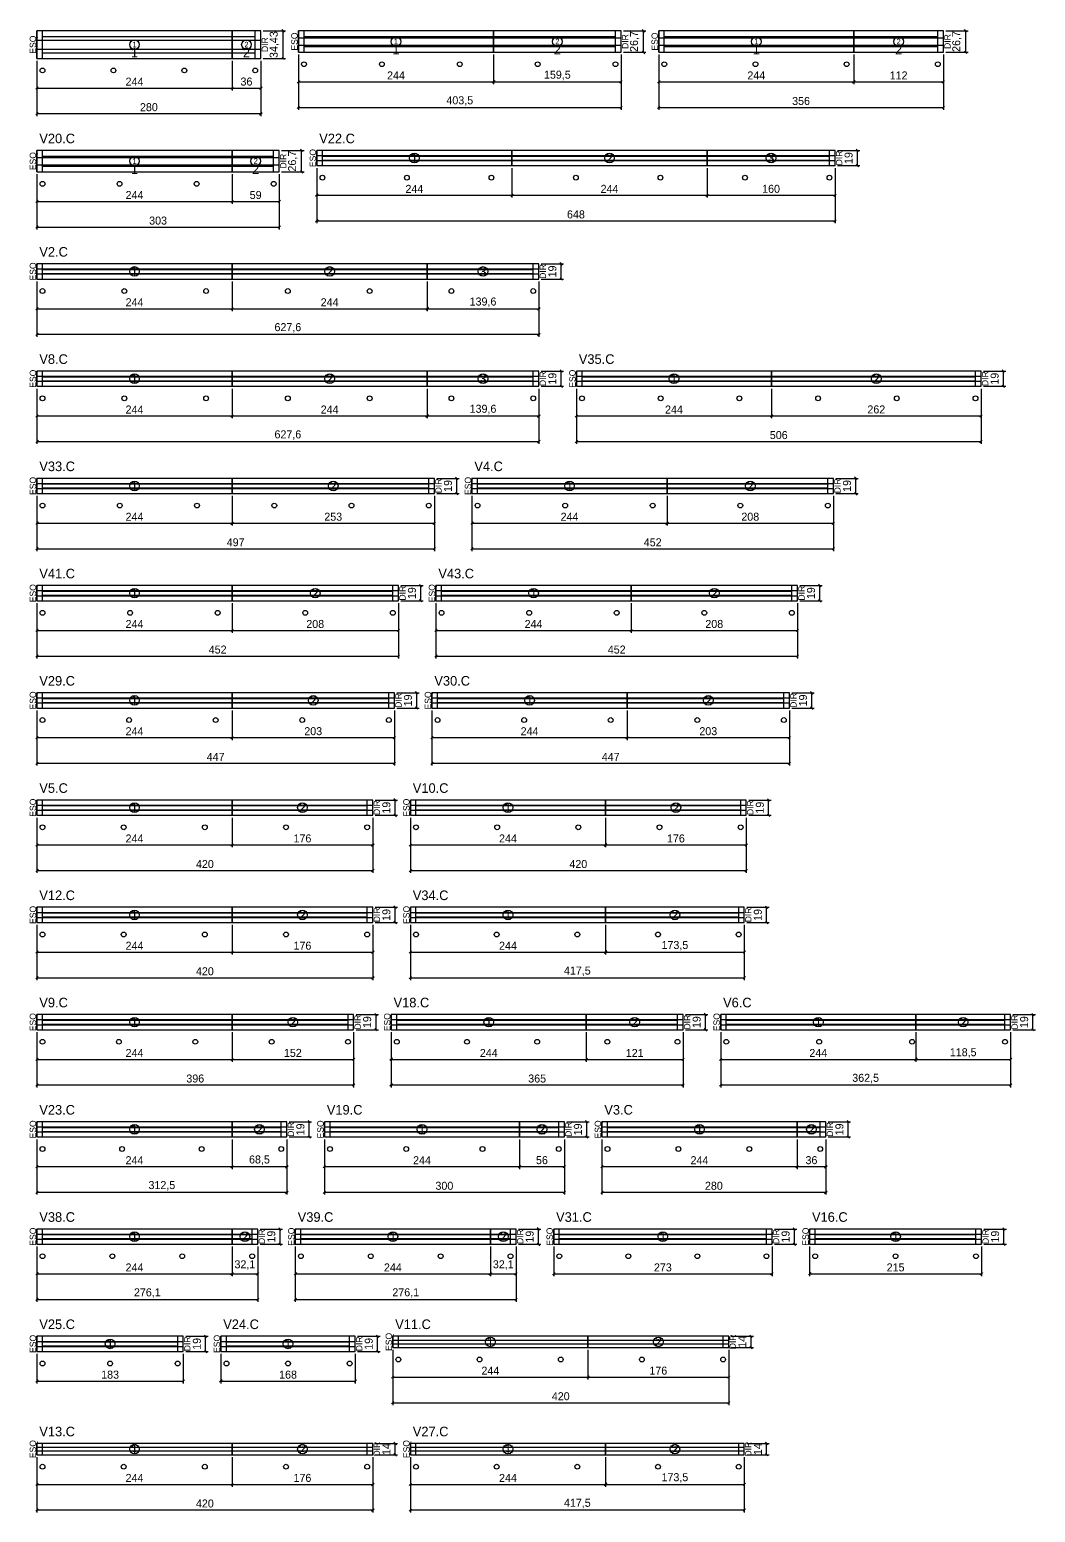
# Model space of a CAD drawing. Extents: x -9500 to 3070, y -2361 to 1250.
# Drawn here: x -9 to 1248, y -2361 to -508 of the extents above; entities that cross this region are included whole.
import ezdxf
from ezdxf.enums import TextEntityAlignment as Align

# ---------------------------------------------------------------- set-up
doc = ezdxf.new("R2010")
doc.units = 0
for name, color, linetype in [('5', 5, 'Continuous'), ('COTA', 241, 'Continuous'), ('Escoras', 224, 'Continuous'), ('NOMENCLATURA', 7, 'Continuous'), ('Painéis', 200, 'Continuous'), ('SARR_2.2x7', 40, 'Continuous'), ('SARR_EDITAR', 141, 'Continuous')]:
    doc.layers.add(name, color=color, linetype=linetype)
doc.dimstyles.new('PAINEL', dxfattribs={"dimtxt": 10, "dimasz": 3, "dimexe": 3, "dimexo": 3, "dimgap": 3, "dimtad": 1, "dimblk": 'OBLIQUE', "dimblk1": 'OBLIQUE', "dimcen": 2.5, "dimclrd": 4, "dimclre": 4, "dimclrt": 240, "dimazin": 3, "dimtfac": 1, "dimtmove": 0, "dimatfit": 3})

# ---------------------------------------------------------------- blocks, each defined once
blk = doc.blocks.new('nf1')
blk.add_circle((0, 0), 6)
blk.add_text('1', height=7).set_placement((0, 0), align=Align.MIDDLE_CENTER)
blk = doc.blocks.new('nf2')
blk.add_circle((0, 0), 6)
blk.add_text('2', height=7).set_placement((0, 0), align=Align.MIDDLE_CENTER)
blk = doc.blocks.new('_OBLIQUE')
at = {"color": 0, "linetype": 'BYBLOCK'}
blk.add_line((-0.5, -0.5), (0.5, 0.5), dxfattribs=at)
blk = doc.blocks.new('nf3')
blk.add_circle((0, 0), 6)
blk.add_text('3', height=7).set_placement((0, 0), align=Align.MIDDLE_CENTER)

msp = doc.modelspace()

# ---------------------------------------------------------------- linework, layer by layer
at = {"layer": 'Escoras'}
for centre in [(334, -551.19), (431.375, -551.19), (528.75, -551.19), (626.125, -551.19), (723.5, -551.19), (784.5, -551.19), (898.5, -551.19), (1012.5, -551.19), (1126.5, -551.19), (7, -558.92), (95.667, -558.92), (184.333, -558.92), (273, -558.92), (7, -700.62), (103.333, -700.62), (199.667, -700.62), (296, -700.62), (357, -692.92), (462.667, -692.92), (568.333, -692.92), (674, -692.92), (779.667, -692.92), (885.333, -692.92), (991, -692.92), (7, -834.62), (109.267, -834.62), (211.533, -834.62), (313.8, -834.62), (416.067, -834.62), (518.333, -834.62), (620.6, -834.62), (7, -968.62), (109.267, -968.62), (211.533, -968.62), (313.8, -968.62), (416.067, -968.62), (518.333, -968.62), (620.6, -968.62), (681.6, -968.62), (780, -968.62), (878.4, -968.62), (976.8, -968.62), (1075.2, -968.62), (1173.6, -968.62), (7, -1102.62), (103.6, -1102.62), (200.2, -1102.62), (296.8, -1102.62), (393.4, -1102.62), (490, -1102.62), (551, -1102.62), (660.5, -1102.62), (770, -1102.62), (879.5, -1102.62), (989, -1102.62), (7, -1236.62), (116.5, -1236.62), (226, -1236.62), (335.5, -1236.62), (445, -1236.62), (506, -1236.62), (615.5, -1236.62), (725, -1236.62), (834.5, -1236.62), (944, -1236.62), (7, -1370.62), (115.25, -1370.62), (223.5, -1370.62), (331.75, -1370.62), (440, -1370.62), (501, -1370.62), (609.25, -1370.62), (717.5, -1370.62), (825.75, -1370.62), (934, -1370.62), (7, -1504.62), (108.5, -1504.62), (210, -1504.62), (311.5, -1504.62), (413, -1504.62), (474, -1504.62), (575.5, -1504.62), (677, -1504.62), (778.5, -1504.62), (880, -1504.62), (7, -1638.62), (108.5, -1638.62), (210, -1638.62), (311.5, -1638.62), (413, -1638.62), (474, -1638.62), (574.875, -1638.62), (675.75, -1638.62), (776.625, -1638.62), (877.5, -1638.62), (7, -1772.62), (102.5, -1772.62), (198, -1772.62), (293.5, -1772.62), (389, -1772.62), (450, -1772.62), (537.75, -1772.62), (625.5, -1772.62), (713.25, -1772.62), (801, -1772.62), (862, -1772.62), (978.167, -1772.62), (1094.333, -1772.62), (1210.5, -1772.62), (7, -1906.62), (106.5, -1906.62), (206, -1906.62), (305.5, -1906.62), (366.5, -1906.62), (461.833, -1906.62), (557.167, -1906.62), (652.5, -1906.62), (713.5, -1906.62), (802.167, -1906.62), (890.833, -1906.62), (979.5, -1906.62), (7, -2040.62), (94.367, -2040.62), (181.733, -2040.62), (269.1, -2040.62), (330.1, -2040.62), (417.467, -2040.62), (504.833, -2040.62), (592.2, -2040.62), (653.2, -2040.62), (739.533, -2040.62), (825.867, -2040.62), (912.2, -2040.62), (973.2, -2040.62), (1073.7, -2040.62), (1174.2, -2040.62), (452, -2169.62), (553.5, -2169.62), (655, -2169.62), (756.5, -2169.62), (858, -2169.62), (7, -2174.62), (91.5, -2174.62), (176, -2174.62), (237, -2174.62), (314, -2174.62), (391, -2174.62), (7, -2303.62), (108.5, -2303.62), (210, -2303.62), (311.5, -2303.62), (413, -2303.62), (474, -2303.62), (574.875, -2303.62), (675.75, -2303.62), (776.625, -2303.62), (877.5, -2303.62)]:
    msp.add_circle(centre, 3, dxfattribs=at)
at = {"layer": 'Painéis'}
for p, q in [((244, -543.92), (244, -509.49)), ((327, -518.39), (571, -518.39)), ((571, -536.19), (571, -509.49)), ((571, -518.39), (730.5, -518.39)), ((777.5, -518.39), (1021.5, -518.39)), ((1021.5, -536.19), (1021.5, -509.49)), ((1021.5, -518.39), (1133.5, -518.39)), ((0, -520.967), (244, -520.967)), ((0, -532.443), (244, -532.443)), ((244, -520.967), (280, -520.967)), ((244, -532.443), (280, -532.443)), ((327, -527.29), (571, -527.29)), ((571, -527.29), (730.5, -527.29)), ((777.5, -527.29), (1021.5, -527.29)), ((1021.5, -527.29), (1133.5, -527.29)), ((244, -685.62), (244, -658.92)), ((350, -665.253), (594, -665.253)), ((594, -677.92), (594, -658.92)), ((594, -665.253), (838, -665.253)), ((838, -677.92), (838, -658.92)), ((838, -665.253), (998, -665.253)), ((0, -667.82), (244, -667.82)), ((0, -676.72), (244, -676.72)), ((244, -667.82), (303, -667.82)), ((244, -676.72), (303, -676.72)), ((350, -671.587), (594, -671.587)), ((594, -671.587), (838, -671.587)), ((838, -671.587), (998, -671.587)), ((0, -806.953), (244, -806.953)), ((0, -813.287), (244, -813.287)), ((244, -819.62), (244, -800.62)), ((244, -806.953), (488, -806.953)), ((244, -813.287), (488, -813.287)), ((488, -819.62), (488, -800.62)), ((488, -806.953), (627.6, -806.953)), ((488, -813.287), (627.6, -813.287)), ((0, -940.953), (244, -940.953)), ((244, -953.62), (244, -934.62)), ((244, -940.953), (488, -940.953)), ((488, -953.62), (488, -934.62)), ((488, -940.953), (627.6, -940.953)), ((674.6, -940.953), (918.6, -940.953)), ((918.6, -953.62), (918.6, -934.62)), ((918.6, -940.953), (1180.6, -940.953)), ((0, -947.287), (244, -947.287)), ((244, -947.287), (488, -947.287)), ((488, -947.287), (627.6, -947.287)), ((674.6, -947.287), (918.6, -947.287)), ((918.6, -947.287), (1180.6, -947.287)), ((244, -1087.62), (244, -1068.62)), ((788, -1087.62), (788, -1068.62)), ((0, -1074.953), (244, -1074.953)), ((0, -1081.287), (244, -1081.287)), ((244, -1074.953), (497, -1074.953)), ((244, -1081.287), (497, -1081.287)), ((544, -1074.953), (788, -1074.953)), ((544, -1081.287), (788, -1081.287)), ((788, -1074.953), (996, -1074.953)), ((788, -1081.287), (996, -1081.287)), ((244, -1221.62), (244, -1202.62)), ((743, -1221.62), (743, -1202.62)), ((0, -1208.953), (244, -1208.953)), ((0, -1215.287), (244, -1215.287)), ((244, -1208.953), (452, -1208.953)), ((244, -1215.287), (452, -1215.287)), ((499, -1208.953), (743, -1208.953)), ((499, -1215.287), (743, -1215.287)), ((743, -1208.953), (951, -1208.953)), ((743, -1215.287), (951, -1215.287)), ((0, -1342.953), (244, -1342.953)), ((0, -1349.287), (244, -1349.287)), ((244, -1355.62), (244, -1336.62)), ((244, -1342.953), (447, -1342.953)), ((244, -1349.287), (447, -1349.287)), ((494, -1342.953), (738, -1342.953)), ((494, -1349.287), (738, -1349.287)), ((738, -1355.62), (738, -1336.62)), ((738, -1342.953), (941, -1342.953)), ((738, -1349.287), (941, -1349.287)), ((0, -1476.953), (244, -1476.953)), ((244, -1489.62), (244, -1470.62)), ((244, -1476.953), (420, -1476.953)), ((467, -1476.953), (711, -1476.953)), ((711, -1489.62), (711, -1470.62)), ((711, -1476.953), (887, -1476.953)), ((0, -1483.287), (244, -1483.287)), ((244, -1483.287), (420, -1483.287)), ((467, -1483.287), (711, -1483.287)), ((711, -1483.287), (887, -1483.287)), ((0, -1610.953), (244, -1610.953)), ((244, -1623.62), (244, -1604.62)), ((244, -1610.953), (420, -1610.953)), ((467, -1610.953), (711, -1610.953)), ((711, -1623.62), (711, -1604.62)), ((711, -1610.953), (884.5, -1610.953)), ((0, -1617.287), (244, -1617.287)), ((244, -1617.287), (420, -1617.287)), ((467, -1617.287), (711, -1617.287)), ((711, -1617.287), (884.5, -1617.287)), ((244, -1757.62), (244, -1738.62)), ((687, -1757.62), (687, -1738.62)), ((1099, -1757.62), (1099, -1738.62)), ((0, -1744.953), (244, -1744.953)), ((0, -1751.287), (244, -1751.287)), ((244, -1744.953), (396, -1744.953)), ((244, -1751.287), (396, -1751.287)), ((443, -1744.953), (687, -1744.953)), ((443, -1751.287), (687, -1751.287)), ((687, -1744.953), (808, -1744.953)), ((687, -1751.287), (808, -1751.287)), ((855, -1744.953), (1099, -1744.953)), ((855, -1751.287), (1099, -1751.287)), ((1099, -1744.953), (1217.5, -1744.953)), ((1099, -1751.287), (1217.5, -1751.287)), ((0, -1878.953), (244, -1878.953)), ((0, -1885.287), (244, -1885.287)), ((244, -1891.62), (244, -1872.62)), ((244, -1878.953), (312.5, -1878.953)), ((244, -1885.287), (312.5, -1885.287)), ((359.5, -1878.953), (603.5, -1878.953)), ((359.5, -1885.287), (603.5, -1885.287)), ((603.5, -1891.62), (603.5, -1872.62)), ((603.5, -1878.953), (659.5, -1878.953)), ((603.5, -1885.287), (659.5, -1885.287)), ((706.5, -1878.953), (950.5, -1878.953)), ((706.5, -1885.287), (950.5, -1885.287)), ((950.5, -1891.62), (950.5, -1872.62)), ((950.5, -1878.953), (986.5, -1878.953)), ((950.5, -1885.287), (986.5, -1885.287)), ((0, -2012.953), (244, -2012.953)), ((0, -2019.287), (244, -2019.287)), ((244, -2025.62), (244, -2006.62)), ((244, -2012.953), (276.1, -2012.953)), ((244, -2019.287), (276.1, -2019.287)), ((323.1, -2012.953), (567.1, -2012.953)), ((323.1, -2019.287), (567.1, -2019.287)), ((567.1, -2025.62), (567.1, -2006.62)), ((567.1, -2012.953), (599.2, -2012.953)), ((567.1, -2019.287), (599.2, -2019.287)), ((646.2, -2012.953), (919.2, -2012.953)), ((646.2, -2019.287), (919.2, -2019.287)), ((966.2, -2012.953), (1181.2, -2012.953)), ((966.2, -2019.287), (1181.2, -2019.287)), ((0, -2146.953), (183, -2146.953)), ((230, -2146.953), (398, -2146.953)), ((445, -2145.287), (689, -2145.287)), ((689, -2154.62), (689, -2140.62)), ((689, -2145.287), (865, -2145.287)), ((0, -2153.287), (183, -2153.287)), ((230, -2153.287), (398, -2153.287)), ((445, -2149.953), (689, -2149.953)), ((689, -2149.953), (865, -2149.953)), ((244, -2288.62), (244, -2274.62)), ((711, -2288.62), (711, -2274.62)), ((0, -2279.287), (244, -2279.287)), ((0, -2283.953), (244, -2283.953)), ((244, -2279.287), (420, -2279.287)), ((244, -2283.953), (420, -2283.953)), ((467, -2279.287), (711, -2279.287)), ((467, -2283.953), (711, -2283.953)), ((711, -2279.287), (884.5, -2279.287)), ((711, -2283.953), (884.5, -2283.953))]:
    msp.add_line(p, q, dxfattribs=at)
for points in [[(0, -543.92), (244, -543.92), (244, -509.49), (0, -509.49)], [(244, -543.92), (280, -543.92), (280, -509.49), (244, -509.49)], [(327, -536.19), (571, -536.19), (571, -509.49), (327, -509.49)], [(571, -536.19), (730.5, -536.19), (730.5, -509.49), (571, -509.49)], [(777.5, -536.19), (1021.5, -536.19), (1021.5, -509.49), (777.5, -509.49)], [(1021.5, -536.19), (1133.5, -536.19), (1133.5, -509.49), (1021.5, -509.49)], [(0, -685.62), (244, -685.62), (244, -658.92), (0, -658.92)], [(244, -685.62), (303, -685.62), (303, -658.92), (244, -658.92)], [(350, -677.92), (594, -677.92), (594, -658.92), (350, -658.92)], [(594, -677.92), (838, -677.92), (838, -658.92), (594, -658.92)], [(838, -677.92), (998, -677.92), (998, -658.92), (838, -658.92)], [(0, -819.62), (244, -819.62), (244, -800.62), (0, -800.62)], [(244, -819.62), (488, -819.62), (488, -800.62), (244, -800.62)], [(488, -819.62), (627.6, -819.62), (627.6, -800.62), (488, -800.62)], [(0, -953.62), (244, -953.62), (244, -934.62), (0, -934.62)], [(244, -953.62), (488, -953.62), (488, -934.62), (244, -934.62)], [(488, -953.62), (627.6, -953.62), (627.6, -934.62), (488, -934.62)], [(674.6, -953.62), (918.6, -953.62), (918.6, -934.62), (674.6, -934.62)], [(918.6, -953.62), (1180.6, -953.62), (1180.6, -934.62), (918.6, -934.62)], [(0, -1087.62), (244, -1087.62), (244, -1068.62), (0, -1068.62)], [(244, -1087.62), (497, -1087.62), (497, -1068.62), (244, -1068.62)], [(544, -1087.62), (788, -1087.62), (788, -1068.62), (544, -1068.62)], [(788, -1087.62), (996, -1087.62), (996, -1068.62), (788, -1068.62)], [(0, -1221.62), (244, -1221.62), (244, -1202.62), (0, -1202.62)], [(244, -1221.62), (452, -1221.62), (452, -1202.62), (244, -1202.62)], [(499, -1221.62), (743, -1221.62), (743, -1202.62), (499, -1202.62)], [(743, -1221.62), (951, -1221.62), (951, -1202.62), (743, -1202.62)], [(0, -1355.62), (244, -1355.62), (244, -1336.62), (0, -1336.62)], [(244, -1355.62), (447, -1355.62), (447, -1336.62), (244, -1336.62)], [(494, -1355.62), (738, -1355.62), (738, -1336.62), (494, -1336.62)], [(738, -1355.62), (941, -1355.62), (941, -1336.62), (738, -1336.62)], [(0, -1489.62), (244, -1489.62), (244, -1470.62), (0, -1470.62)], [(244, -1489.62), (420, -1489.62), (420, -1470.62), (244, -1470.62)], [(467, -1489.62), (711, -1489.62), (711, -1470.62), (467, -1470.62)], [(711, -1489.62), (887, -1489.62), (887, -1470.62), (711, -1470.62)], [(0, -1623.62), (244, -1623.62), (244, -1604.62), (0, -1604.62)], [(244, -1623.62), (420, -1623.62), (420, -1604.62), (244, -1604.62)], [(467, -1623.62), (711, -1623.62), (711, -1604.62), (467, -1604.62)], [(711, -1623.62), (884.5, -1623.62), (884.5, -1604.62), (711, -1604.62)], [(0, -1757.62), (244, -1757.62), (244, -1738.62), (0, -1738.62)], [(244, -1757.62), (396, -1757.62), (396, -1738.62), (244, -1738.62)], [(443, -1757.62), (687, -1757.62), (687, -1738.62), (443, -1738.62)], [(687, -1757.62), (808, -1757.62), (808, -1738.62), (687, -1738.62)], [(855, -1757.62), (1099, -1757.62), (1099, -1738.62), (855, -1738.62)], [(1099, -1757.62), (1217.5, -1757.62), (1217.5, -1738.62), (1099, -1738.62)], [(0, -1891.62), (244, -1891.62), (244, -1872.62), (0, -1872.62)], [(244, -1891.62), (312.5, -1891.62), (312.5, -1872.62), (244, -1872.62)], [(359.5, -1891.62), (603.5, -1891.62), (603.5, -1872.62), (359.5, -1872.62)], [(603.5, -1891.62), (659.5, -1891.62), (659.5, -1872.62), (603.5, -1872.62)], [(706.5, -1891.62), (950.5, -1891.62), (950.5, -1872.62), (706.5, -1872.62)], [(950.5, -1891.62), (986.5, -1891.62), (986.5, -1872.62), (950.5, -1872.62)], [(0, -2025.62), (244, -2025.62), (244, -2006.62), (0, -2006.62)], [(244, -2025.62), (276.1, -2025.62), (276.1, -2006.62), (244, -2006.62)], [(323.1, -2025.62), (567.1, -2025.62), (567.1, -2006.62), (323.1, -2006.62)], [(567.1, -2025.62), (599.2, -2025.62), (599.2, -2006.62), (567.1, -2006.62)], [(646.2, -2025.62), (919.2, -2025.62), (919.2, -2006.62), (646.2, -2006.62)], [(966.2, -2025.62), (1181.2, -2025.62), (1181.2, -2006.62), (966.2, -2006.62)], [(0, -2159.62), (183, -2159.62), (183, -2140.62), (0, -2140.62)], [(230, -2159.62), (398, -2159.62), (398, -2140.62), (230, -2140.62)], [(445, -2154.62), (689, -2154.62), (689, -2140.62), (445, -2140.62)], [(689, -2154.62), (865, -2154.62), (865, -2140.62), (689, -2140.62)], [(0, -2288.62), (244, -2288.62), (244, -2274.62), (0, -2274.62)], [(244, -2288.62), (420, -2288.62), (420, -2274.62), (244, -2274.62)], [(467, -2288.62), (711, -2288.62), (711, -2274.62), (467, -2274.62)], [(711, -2288.62), (884.5, -2288.62), (884.5, -2274.62), (711, -2274.62)]]:
    msp.add_lwpolyline(points, close=True, dxfattribs=at)
at = {"layer": 'SARR_2.2x7'}
for p, q in [((7, -543.92), (7, -509.49)), ((7, -516.49), (244, -516.49)), ((244, -516.49), (273, -516.49)), ((273, -543.92), (273, -509.49)), ((334, -536.19), (334, -509.49)), ((334, -516.49), (571, -516.49)), ((571, -516.49), (723.5, -516.49)), ((723.5, -536.19), (723.5, -509.49)), ((784.5, -536.19), (784.5, -509.49)), ((784.5, -516.49), (1021.5, -516.49)), ((1021.5, -516.49), (1126.5, -516.49)), ((1126.5, -536.19), (1126.5, -509.49)), ((7, -536.92), (244, -536.92)), ((244, -536.92), (273, -536.92)), ((334, -529.19), (571, -529.19)), ((571, -529.19), (723.5, -529.19)), ((784.5, -529.19), (1021.5, -529.19)), ((1021.5, -529.19), (1126.5, -529.19)), ((7, -685.62), (7, -658.92)), ((7, -665.92), (244, -665.92)), ((244, -665.92), (296, -665.92)), ((296, -685.62), (296, -658.92)), ((357, -677.92), (357, -658.92)), ((357, -665.92), (594, -665.92)), ((594, -665.92), (838, -665.92)), ((838, -665.92), (991, -665.92)), ((991, -677.92), (991, -658.92)), ((7, -678.62), (244, -678.62)), ((244, -678.62), (296, -678.62)), ((357, -670.92), (594, -670.92)), ((594, -670.92), (838, -670.92)), ((838, -670.92), (991, -670.92)), ((7, -819.62), (7, -800.62)), ((7, -807.62), (244, -807.62)), ((7, -812.62), (244, -812.62)), ((244, -807.62), (488, -807.62)), ((244, -812.62), (488, -812.62)), ((488, -807.62), (620.6, -807.62)), ((488, -812.62), (620.6, -812.62)), ((620.6, -819.62), (620.6, -800.62)), ((7, -953.62), (7, -934.62)), ((7, -941.62), (244, -941.62)), ((244, -941.62), (488, -941.62)), ((488, -941.62), (620.6, -941.62)), ((620.6, -953.62), (620.6, -934.62)), ((681.6, -953.62), (681.6, -934.62)), ((681.6, -941.62), (918.6, -941.62)), ((918.6, -941.62), (1173.6, -941.62)), ((1173.6, -953.62), (1173.6, -934.62)), ((7, -946.62), (244, -946.62)), ((244, -946.62), (488, -946.62)), ((488, -946.62), (620.6, -946.62)), ((681.6, -946.62), (918.6, -946.62)), ((918.6, -946.62), (1173.6, -946.62)), ((7, -1087.62), (7, -1068.62)), ((490, -1087.62), (490, -1068.62)), ((551, -1087.62), (551, -1068.62)), ((989, -1087.62), (989, -1068.62)), ((7, -1075.62), (244, -1075.62)), ((7, -1080.62), (244, -1080.62)), ((244, -1075.62), (490, -1075.62)), ((244, -1080.62), (490, -1080.62)), ((551, -1075.62), (788, -1075.62)), ((551, -1080.62), (788, -1080.62)), ((788, -1075.62), (989, -1075.62)), ((788, -1080.62), (989, -1080.62)), ((7, -1221.62), (7, -1202.62)), ((445, -1221.62), (445, -1202.62)), ((506, -1221.62), (506, -1202.62)), ((944, -1221.62), (944, -1202.62)), ((7, -1209.62), (244, -1209.62)), ((7, -1214.62), (244, -1214.62)), ((244, -1209.62), (445, -1209.62)), ((244, -1214.62), (445, -1214.62)), ((506, -1209.62), (743, -1209.62)), ((506, -1214.62), (743, -1214.62)), ((743, -1209.62), (944, -1209.62)), ((743, -1214.62), (944, -1214.62)), ((7, -1355.62), (7, -1336.62)), ((7, -1343.62), (244, -1343.62)), ((7, -1348.62), (244, -1348.62)), ((244, -1343.62), (440, -1343.62)), ((244, -1348.62), (440, -1348.62)), ((440, -1355.62), (440, -1336.62)), ((501, -1355.62), (501, -1336.62)), ((501, -1343.62), (738, -1343.62)), ((501, -1348.62), (738, -1348.62)), ((738, -1343.62), (934, -1343.62)), ((738, -1348.62), (934, -1348.62)), ((934, -1355.62), (934, -1336.62)), ((7, -1489.62), (7, -1470.62)), ((7, -1477.62), (244, -1477.62)), ((244, -1477.62), (413, -1477.62)), ((413, -1489.62), (413, -1470.62)), ((474, -1489.62), (474, -1470.62)), ((474, -1477.62), (711, -1477.62)), ((711, -1477.62), (880, -1477.62)), ((880, -1489.62), (880, -1470.62)), ((7, -1482.62), (244, -1482.62)), ((244, -1482.62), (413, -1482.62)), ((474, -1482.62), (711, -1482.62)), ((711, -1482.62), (880, -1482.62)), ((7, -1623.62), (7, -1604.62)), ((7, -1611.62), (244, -1611.62)), ((244, -1611.62), (413, -1611.62)), ((413, -1623.62), (413, -1604.62)), ((474, -1623.62), (474, -1604.62)), ((474, -1611.62), (711, -1611.62)), ((711, -1611.62), (877.5, -1611.62)), ((877.5, -1623.62), (877.5, -1604.62)), ((7, -1616.62), (244, -1616.62)), ((244, -1616.62), (413, -1616.62)), ((474, -1616.62), (711, -1616.62)), ((711, -1616.62), (877.5, -1616.62)), ((7, -1757.62), (7, -1738.62)), ((389, -1757.62), (389, -1738.62)), ((450, -1757.62), (450, -1738.62)), ((801, -1757.62), (801, -1738.62)), ((862, -1757.62), (862, -1738.62)), ((1210.5, -1757.62), (1210.5, -1738.62)), ((7, -1745.62), (244, -1745.62)), ((7, -1750.62), (244, -1750.62)), ((244, -1745.62), (389, -1745.62)), ((244, -1750.62), (389, -1750.62)), ((450, -1745.62), (687, -1745.62)), ((450, -1750.62), (687, -1750.62)), ((687, -1745.62), (801, -1745.62)), ((687, -1750.62), (801, -1750.62)), ((862, -1745.62), (1099, -1745.62)), ((862, -1750.62), (1099, -1750.62)), ((1099, -1745.62), (1210.5, -1745.62)), ((1099, -1750.62), (1210.5, -1750.62)), ((7, -1891.62), (7, -1872.62)), ((7, -1879.62), (244, -1879.62)), ((7, -1884.62), (244, -1884.62)), ((244, -1879.62), (305.5, -1879.62)), ((244, -1884.62), (305.5, -1884.62)), ((305.5, -1891.62), (305.5, -1872.62)), ((366.5, -1891.62), (366.5, -1872.62)), ((366.5, -1879.62), (603.5, -1879.62)), ((366.5, -1884.62), (603.5, -1884.62)), ((603.5, -1879.62), (652.5, -1879.62)), ((603.5, -1884.62), (652.5, -1884.62)), ((652.5, -1891.62), (652.5, -1872.62)), ((713.5, -1891.62), (713.5, -1872.62)), ((713.5, -1879.62), (950.5, -1879.62)), ((713.5, -1884.62), (950.5, -1884.62)), ((950.5, -1879.62), (979.5, -1879.62)), ((950.5, -1884.62), (979.5, -1884.62)), ((979.5, -1891.62), (979.5, -1872.62)), ((7, -2025.62), (7, -2006.62)), ((7, -2013.62), (244, -2013.62)), ((7, -2018.62), (244, -2018.62)), ((244, -2013.62), (269.1, -2013.62)), ((244, -2018.62), (269.1, -2018.62)), ((269.1, -2025.62), (269.1, -2006.62)), ((330.1, -2025.62), (330.1, -2006.62)), ((330.1, -2013.62), (567.1, -2013.62)), ((330.1, -2018.62), (567.1, -2018.62)), ((567.1, -2013.62), (592.2, -2013.62)), ((567.1, -2018.62), (592.2, -2018.62)), ((592.2, -2025.62), (592.2, -2006.62)), ((653.2, -2025.62), (653.2, -2006.62)), ((653.2, -2013.62), (912.2, -2013.62)), ((653.2, -2018.62), (912.2, -2018.62)), ((912.2, -2025.62), (912.2, -2006.62)), ((973.2, -2025.62), (973.2, -2006.62)), ((973.2, -2013.62), (1174.2, -2013.62)), ((973.2, -2018.62), (1174.2, -2018.62)), ((1174.2, -2025.62), (1174.2, -2006.62)), ((7, -2159.62), (7, -2140.62)), ((7, -2147.62), (176, -2147.62)), ((176, -2159.62), (176, -2140.62)), ((237, -2159.62), (237, -2140.62)), ((237, -2147.62), (391, -2147.62)), ((391, -2159.62), (391, -2140.62)), ((452, -2154.62), (452, -2140.62)), ((858, -2154.62), (858, -2140.62)), ((7, -2152.62), (176, -2152.62)), ((237, -2152.62), (391, -2152.62)), ((7, -2288.62), (7, -2274.62)), ((413, -2288.62), (413, -2274.62)), ((474, -2288.62), (474, -2274.62)), ((877.5, -2288.62), (877.5, -2274.62))]:
    msp.add_line(p, q, dxfattribs=at)
at = {"layer": 'SARR_EDITAR'}
for p, q in [((0, -543.92), (0, -509.49)), ((280, -543.92), (280, -509.49)), ((327, -536.19), (327, -509.49)), ((730.5, -536.19), (730.5, -509.49)), ((777.5, -536.19), (777.5, -509.49)), ((1133.5, -536.19), (1133.5, -509.49)), ((0, -685.62), (0, -658.92)), ((303, -685.62), (303, -658.92)), ((350, -677.92), (350, -658.92)), ((998, -677.92), (998, -658.92)), ((0, -819.62), (0, -800.62)), ((627.6, -819.62), (627.6, -800.62)), ((0, -953.62), (0, -934.62)), ((627.6, -953.62), (627.6, -934.62)), ((674.6, -953.62), (674.6, -934.62)), ((1180.6, -953.62), (1180.6, -934.62)), ((0, -1087.62), (0, -1068.62)), ((497, -1087.62), (497, -1068.62)), ((544, -1087.62), (544, -1068.62)), ((996, -1087.62), (996, -1068.62)), ((0, -1221.62), (0, -1202.62)), ((452, -1221.62), (452, -1202.62)), ((499, -1221.62), (499, -1202.62)), ((951, -1221.62), (951, -1202.62)), ((0, -1355.62), (0, -1336.62)), ((447, -1355.62), (447, -1336.62)), ((494, -1355.62), (494, -1336.62)), ((941, -1355.62), (941, -1336.62)), ((0, -1489.62), (0, -1470.62)), ((420, -1489.62), (420, -1470.62)), ((467, -1489.62), (467, -1470.62)), ((887, -1489.62), (887, -1470.62)), ((0, -1623.62), (0, -1604.62)), ((420, -1623.62), (420, -1604.62)), ((467, -1623.62), (467, -1604.62)), ((884.5, -1623.62), (884.5, -1604.62)), ((0, -1757.62), (0, -1738.62)), ((396, -1757.62), (396, -1738.62)), ((443, -1757.62), (443, -1738.62)), ((808, -1757.62), (808, -1738.62)), ((855, -1757.62), (855, -1738.62)), ((1217.5, -1757.62), (1217.5, -1738.62)), ((0, -1891.62), (0, -1872.62)), ((312.5, -1891.62), (312.5, -1872.62)), ((359.5, -1891.62), (359.5, -1872.62)), ((659.5, -1891.62), (659.5, -1872.62)), ((706.5, -1891.62), (706.5, -1872.62)), ((986.5, -1891.62), (986.5, -1872.62)), ((0, -2025.62), (0, -2006.62)), ((276.1, -2025.62), (276.1, -2006.62)), ((323.1, -2025.62), (323.1, -2006.62)), ((599.2, -2025.62), (599.2, -2006.62)), ((646.2, -2025.62), (646.2, -2006.62)), ((919.2, -2025.62), (919.2, -2006.62)), ((966.2, -2025.62), (966.2, -2006.62)), ((1181.2, -2025.62), (1181.2, -2006.62)), ((0, -2159.62), (0, -2140.62)), ((183, -2159.62), (183, -2140.62)), ((230, -2159.62), (230, -2140.62)), ((398, -2159.62), (398, -2140.62)), ((445, -2154.62), (445, -2140.62)), ((865, -2154.62), (865, -2140.62)), ((0, -2288.62), (0, -2274.62)), ((420, -2288.62), (420, -2274.62)), ((467, -2288.62), (467, -2274.62)), ((884.5, -2288.62), (884.5, -2274.62))]:
    msp.add_line(p, q, dxfattribs=at)

# ---------------------------------------------------------------- block references
at = {"layer": 'COTA'}
for name, p in [('nf1', (449, -522.84)), ('nf2', (650.75, -522.84)), ('nf1', (899.5, -522.84)), ('nf2', (1077.5, -522.84)), ('nf1', (122, -526.705)), ('nf2', (262, -526.705)), ('nf1', (122, -672.27)), ('nf2', (273.5, -672.27)), ('nf1', (472, -668.42)), ('nf2', (716, -668.42)), ('nf3', (918, -668.42)), ('nf1', (122, -810.12)), ('nf2', (366, -810.12)), ('nf3', (557.8, -810.12)), ('nf1', (122, -944.12)), ('nf2', (366, -944.12)), ('nf3', (557.8, -944.12)), ('nf1', (796.6, -944.12)), ('nf2', (1049.6, -944.12)), ('nf1', (122, -1078.12)), ('nf2', (370.5, -1078.12)), ('nf1', (666, -1078.12)), ('nf2', (892, -1078.12)), ('nf1', (122, -1212.12)), ('nf2', (348, -1212.12)), ('nf1', (621, -1212.12)), ('nf2', (847, -1212.12)), ('nf1', (122, -1346.12)), ('nf2', (345.5, -1346.12)), ('nf1', (616, -1346.12)), ('nf2', (839.5, -1346.12)), ('nf1', (122, -1480.12)), ('nf2', (332, -1480.12)), ('nf1', (589, -1480.12)), ('nf2', (799, -1480.12)), ('nf1', (122, -1614.12)), ('nf2', (332, -1614.12)), ('nf1', (589, -1614.12)), ('nf2', (797.75, -1614.12)), ('nf1', (122, -1748.12)), ('nf2', (320, -1748.12)), ('nf1', (565, -1748.12)), ('nf2', (747.5, -1748.12)), ('nf1', (977, -1748.12)), ('nf2', (1158.25, -1748.12)), ('nf1', (122, -1882.12)), ('nf2', (278.25, -1882.12)), ('nf1', (481.5, -1882.12)), ('nf2', (631.5, -1882.12)), ('nf1', (828.5, -1882.12)), ('nf2', (968.5, -1882.12)), ('nf1', (122, -2016.12)), ('nf2', (260.05, -2016.12)), ('nf1', (445.1, -2016.12)), ('nf2', (583.15, -2016.12)), ('nf1', (782.7, -2016.12)), ('nf1', (1073.7, -2016.12)), ('nf1', (91.5, -2150.12)), ('nf1', (314, -2150.12)), ('nf1', (567, -2147.62)), ('nf2', (777, -2147.62)), ('nf1', (122, -2281.62)), ('nf2', (332, -2281.62)), ('nf1', (589, -2281.62)), ('nf2', (797.75, -2281.62))]:
    msp.add_blockref(name, p, dxfattribs=at)

# ---------------------------------------------------------------- texts
at = {"layer": '5'}
for s, p in [('ESQ', (-5, -526.705)), ('DIR', (285, -526.705)), ('ESQ', (322, -522.84)), ('DIR', (735.5, -522.84)), ('ESQ', (772.5, -522.84)), ('DIR', (1138.5, -522.84)), ('ESQ', (-5, -672.27)), ('DIR', (308, -672.27)), ('ESQ', (345, -668.42)), ('DIR', (1003, -668.42)), ('ESQ', (-5, -810.12)), ('DIR', (632.6, -810.12)), ('ESQ', (-5, -944.12)), ('DIR', (632.6, -944.12)), ('ESQ', (669.6, -944.12)), ('DIR', (1185.6, -944.12)), ('ESQ', (-5, -1078.12)), ('DIR', (502, -1078.12)), ('ESQ', (539, -1078.12)), ('DIR', (1001, -1078.12)), ('ESQ', (-5, -1212.12)), ('DIR', (457, -1212.12)), ('ESQ', (494, -1212.12)), ('DIR', (956, -1212.12)), ('ESQ', (-5, -1346.12)), ('DIR', (452, -1346.12)), ('ESQ', (489, -1346.12)), ('DIR', (946, -1346.12)), ('ESQ', (-5, -1480.12)), ('DIR', (425, -1480.12)), ('ESQ', (462, -1480.12)), ('DIR', (892, -1480.12)), ('ESQ', (-5, -1614.12)), ('DIR', (425, -1614.12)), ('ESQ', (462, -1614.12)), ('DIR', (889.5, -1614.12)), ('ESQ', (-5, -1748.12)), ('DIR', (401, -1748.12)), ('ESQ', (438, -1748.12)), ('DIR', (813, -1748.12)), ('ESQ', (850, -1748.12)), ('DIR', (1222.5, -1748.12)), ('ESQ', (-5, -1882.12)), ('DIR', (317.5, -1882.12)), ('ESQ', (354.5, -1882.12)), ('DIR', (664.5, -1882.12)), ('ESQ', (701.5, -1882.12)), ('DIR', (991.5, -1882.12)), ('ESQ', (-5, -2016.12)), ('DIR', (281.1, -2016.12)), ('ESQ', (318.1, -2016.12)), ('DIR', (604.2, -2016.12)), ('ESQ', (641.2, -2016.12)), ('DIR', (924.2, -2016.12)), ('ESQ', (961.2, -2016.12)), ('DIR', (1186.2, -2016.12)), ('ESQ', (-5, -2150.12)), ('DIR', (188, -2150.12)), ('ESQ', (225, -2150.12)), ('DIR', (403, -2150.12)), ('ESQ', (440, -2147.62)), ('DIR', (870, -2147.62)), ('ESQ', (-5, -2281.62)), ('DIR', (425, -2281.62)), ('ESQ', (462, -2281.62)), ('DIR', (889.5, -2281.62))]:
    msp.add_text(s, height=8, rotation=90, dxfattribs=at).set_placement(p, align=Align.MIDDLE_CENTER)
for s, p in [('1', (122, -536.705)), ('2', (262, -536.705)), ('1', (449, -532.84)), ('2', (650.75, -532.84)), ('1', (899.5, -532.84)), ('2', (1077.5, -532.84)), ('1', (472, -668.42)), ('2', (716, -668.42)), ('3', (918, -668.42)), ('1', (122, -682.27)), ('2', (273.5, -682.27)), ('1', (122, -810.12)), ('2', (366, -810.12)), ('3', (557.8, -810.12)), ('1', (122, -944.12)), ('2', (366, -944.12)), ('3', (557.8, -944.12)), ('1', (796.6, -944.12)), ('2', (1049.6, -944.12)), ('1', (122, -1078.12)), ('2', (370.5, -1078.12)), ('1', (666, -1078.12)), ('2', (892, -1078.12)), ('1', (122, -1212.12)), ('2', (348, -1212.12)), ('1', (621, -1212.12)), ('2', (847, -1212.12)), ('1', (122, -1346.12)), ('2', (345.5, -1346.12)), ('1', (616, -1346.12)), ('2', (839.5, -1346.12)), ('1', (122, -1480.12)), ('2', (332, -1480.12)), ('1', (589, -1480.12)), ('2', (799, -1480.12)), ('1', (122, -1614.12)), ('2', (332, -1614.12)), ('1', (589, -1614.12)), ('2', (797.75, -1614.12)), ('1', (122, -1748.12)), ('2', (320, -1748.12)), ('1', (565, -1748.12)), ('2', (747.5, -1748.12)), ('1', (977, -1748.12)), ('2', (1158.25, -1748.12)), ('1', (122, -1882.12)), ('2', (278.25, -1882.12)), ('1', (481.5, -1882.12)), ('2', (631.5, -1882.12)), ('1', (828.5, -1882.12)), ('2', (968.5, -1882.12)), ('1', (122, -2016.12)), ('2', (260.05, -2016.12)), ('1', (445.1, -2016.12)), ('2', (583.15, -2016.12)), ('1', (782.7, -2016.12)), ('1', (1073.7, -2016.12)), ('1', (91.5, -2150.12)), ('1', (314, -2150.12)), ('1', (567, -2147.62)), ('2', (777, -2147.62)), ('1', (122, -2281.62)), ('2', (332, -2281.62)), ('1', (589, -2281.62)), ('2', (797.75, -2281.62))]:
    msp.add_text(s, height=12, dxfattribs=at).set_placement(p, align=Align.MIDDLE_CENTER)
at = {"layer": 'NOMENCLATURA'}
for s, p in [('V20.C', (3, -649.92)), ('V22.C', (353, -649.92)), ('V2.C', (3, -791.62)), ('V8.C', (3, -925.62)), ('V35.C', (677.6, -925.62)), ('V33.C', (3, -1059.62)), ('V4.C', (547, -1059.62)), ('V41.C', (3, -1193.62)), ('V43.C', (502, -1193.62)), ('V29.C', (3, -1327.62)), ('V30.C', (497, -1327.62)), ('V5.C', (3, -1461.62)), ('V10.C', (470, -1461.62)), ('V12.C', (3, -1595.62)), ('V34.C', (470, -1595.62)), ('V9.C', (3, -1729.62)), ('V18.C', (446, -1729.62)), ('V6.C', (858, -1729.62)), ('V23.C', (3, -1863.62)), ('V19.C', (362.5, -1863.62)), ('V3.C', (709.5, -1863.62)), ('V38.C', (3, -1997.62)), ('V39.C', (326.1, -1997.62)), ('V31.C', (649.2, -1997.62)), ('V16.C', (969.2, -1997.62)), ('V25.C', (3, -2131.62)), ('V24.C', (233, -2131.62)), ('V11.C', (448, -2131.62)), ('V13.C', (3, -2265.62)), ('V27.C', (470, -2265.62))]:
    msp.add_text(s, height=12, dxfattribs=at).set_placement(p)

# ---------------------------------------------------------------- dimensions: what is measured, and where the dimension line sits
at = {"layer": 'COTA'}
for base, p1, p2 in [((308, -543.92), (280, -543.92), (280, -509.49)), ((758.5, -536.19), (730.5, -536.19), (730.5, -509.49)), ((1161.5, -536.19), (1133.5, -536.19), (1133.5, -509.49)), ((331, -685.62), (303, -685.62), (303, -658.92)), ((1026, -677.92), (998, -677.92), (998, -658.92)), ((655.6, -819.62), (627.6, -819.62), (627.6, -800.62)), ((655.6, -953.62), (627.6, -953.62), (627.6, -934.62)), ((1208.6, -953.62), (1180.6, -953.62), (1180.6, -934.62)), ((525, -1087.62), (497, -1087.62), (497, -1068.62)), ((1024, -1087.62), (996, -1087.62), (996, -1068.62)), ((480, -1221.62), (452, -1221.62), (452, -1202.62)), ((979, -1221.62), (951, -1221.62), (951, -1202.62)), ((475, -1355.62), (447, -1355.62), (447, -1336.62)), ((969, -1355.62), (941, -1355.62), (941, -1336.62)), ((448, -1489.62), (420, -1489.62), (420, -1470.62)), ((915, -1489.62), (887, -1489.62), (887, -1470.62)), ((448, -1623.62), (420, -1623.62), (420, -1604.62)), ((912.5, -1623.62), (884.5, -1623.62), (884.5, -1604.62)), ((424, -1757.62), (396, -1757.62), (396, -1738.62)), ((836, -1757.62), (808, -1757.62), (808, -1738.62)), ((1245.5, -1757.62), (1217.5, -1757.62), (1217.5, -1738.62)), ((340.5, -1891.62), (312.5, -1891.62), (312.5, -1872.62)), ((687.5, -1891.62), (659.5, -1891.62), (659.5, -1872.62)), ((1014.5, -1891.62), (986.5, -1891.62), (986.5, -1872.62)), ((304.1, -2025.62), (276.1, -2025.62), (276.1, -2006.62)), ((627.2, -2025.62), (599.2, -2025.62), (599.2, -2006.62)), ((947.2, -2025.62), (919.2, -2025.62), (919.2, -2006.62)), ((1209.2, -2025.62), (1181.2, -2025.62), (1181.2, -2006.62)), ((211, -2159.62), (183, -2159.62), (183, -2140.62)), ((426, -2159.62), (398, -2159.62), (398, -2140.62)), ((893, -2154.62), (865, -2154.62), (865, -2140.62)), ((448, -2288.62), (420, -2288.62), (420, -2274.62)), ((912.5, -2288.62), (884.5, -2288.62), (884.5, -2274.62))]:
    msp.add_linear_dim(base=base, p1=p1, p2=p2, angle=90, dimstyle='PAINEL', dxfattribs=at).render()
for base, p1, p2 in [((327, -573.19), (327, -536.19), (571, -536.19)), ((327, -605.19), (327, -536.19), (730.5, -536.19)), ((571, -573.19), (571, -536.19), (730.5, -536.19)), ((777.5, -573.19), (777.5, -536.19), (1021.5, -536.19)), ((777.5, -605.19), (777.5, -536.19), (1133.5, -536.19)), ((1021.5, -573.19), (1021.5, -536.19), (1133.5, -536.19)), ((0, -580.92), (0, -543.92), (244, -543.92)), ((0, -612.92), (0, -543.92), (280, -543.92)), ((244, -580.92), (244, -543.92), (280, -543.92)), ((350, -714.92), (350, -677.92), (594, -677.92)), ((350, -746.92), (350, -677.92), (998, -677.92)), ((594, -714.92), (594, -677.92), (838, -677.92)), ((838, -714.92), (838, -677.92), (998, -677.92)), ((0, -722.62), (0, -685.62), (244, -685.62)), ((0, -754.62), (0, -685.62), (303, -685.62)), ((244, -722.62), (244, -685.62), (303, -685.62)), ((0, -856.62), (0, -819.62), (244, -819.62)), ((0, -888.62), (0, -819.62), (627.6, -819.62)), ((244, -856.62), (244, -819.62), (488, -819.62)), ((488, -856.62), (488, -819.62), (627.6, -819.62)), ((0, -990.62), (0, -953.62), (244, -953.62)), ((0, -1022.62), (0, -953.62), (627.6, -953.62)), ((244, -990.62), (244, -953.62), (488, -953.62)), ((488, -990.62), (488, -953.62), (627.6, -953.62)), ((674.6, -990.62), (674.6, -953.62), (918.6, -953.62)), ((674.6, -1022.62), (674.6, -953.62), (1180.6, -953.62)), ((918.6, -990.62), (918.6, -953.62), (1180.6, -953.62)), ((0, -1124.62), (0, -1087.62), (244, -1087.62)), ((0, -1156.62), (0, -1087.62), (497, -1087.62)), ((244, -1124.62), (244, -1087.62), (497, -1087.62)), ((544, -1124.62), (544, -1087.62), (788, -1087.62)), ((544, -1156.62), (544, -1087.62), (996, -1087.62)), ((788, -1124.62), (788, -1087.62), (996, -1087.62)), ((0, -1258.62), (0, -1221.62), (244, -1221.62)), ((0, -1290.62), (0, -1221.62), (452, -1221.62)), ((244, -1258.62), (244, -1221.62), (452, -1221.62)), ((499, -1258.62), (499, -1221.62), (743, -1221.62)), ((499, -1290.62), (499, -1221.62), (951, -1221.62)), ((743, -1258.62), (743, -1221.62), (951, -1221.62)), ((0, -1392.62), (0, -1355.62), (244, -1355.62)), ((0, -1424.62), (0, -1355.62), (447, -1355.62)), ((244, -1392.62), (244, -1355.62), (447, -1355.62)), ((494, -1392.62), (494, -1355.62), (738, -1355.62)), ((494, -1424.62), (494, -1355.62), (941, -1355.62)), ((738, -1392.62), (738, -1355.62), (941, -1355.62)), ((0, -1526.62), (0, -1489.62), (244, -1489.62)), ((0, -1558.62), (0, -1489.62), (420, -1489.62)), ((244, -1526.62), (244, -1489.62), (420, -1489.62)), ((467, -1526.62), (467, -1489.62), (711, -1489.62)), ((467, -1558.62), (467, -1489.62), (887, -1489.62)), ((711, -1526.62), (711, -1489.62), (887, -1489.62)), ((0, -1660.62), (0, -1623.62), (244, -1623.62)), ((0, -1692.62), (0, -1623.62), (420, -1623.62)), ((244, -1660.62), (244, -1623.62), (420, -1623.62)), ((467, -1660.62), (467, -1623.62), (711, -1623.62)), ((467, -1692.62), (467, -1623.62), (884.5, -1623.62)), ((711, -1660.62), (711, -1623.62), (884.5, -1623.62)), ((0, -1794.62), (0, -1757.62), (244, -1757.62)), ((0, -1826.62), (0, -1757.62), (396, -1757.62)), ((244, -1794.62), (244, -1757.62), (396, -1757.62)), ((443, -1794.62), (443, -1757.62), (687, -1757.62)), ((443, -1826.62), (443, -1757.62), (808, -1757.62)), ((687, -1794.62), (687, -1757.62), (808, -1757.62)), ((855, -1794.62), (855, -1757.62), (1099, -1757.62)), ((855, -1826.62), (855, -1757.62), (1217.5, -1757.62)), ((1099, -1794.62), (1099, -1757.62), (1217.5, -1757.62)), ((0, -1928.62), (0, -1891.62), (244, -1891.62)), ((0, -1960.62), (0, -1891.62), (312.5, -1891.62)), ((244, -1928.62), (244, -1891.62), (312.5, -1891.62)), ((359.5, -1928.62), (359.5, -1891.62), (603.5, -1891.62)), ((359.5, -1960.62), (359.5, -1891.62), (659.5, -1891.62)), ((603.5, -1928.62), (603.5, -1891.62), (659.5, -1891.62)), ((706.5, -1928.62), (706.5, -1891.62), (950.5, -1891.62)), ((706.5, -1960.62), (706.5, -1891.62), (986.5, -1891.62)), ((950.5, -1928.62), (950.5, -1891.62), (986.5, -1891.62)), ((0, -2062.62), (0, -2025.62), (244, -2025.62)), ((0, -2094.62), (0, -2025.62), (276.1, -2025.62)), ((244, -2062.62), (244, -2025.62), (276.1, -2025.62)), ((323.1, -2062.62), (323.1, -2025.62), (567.1, -2025.62)), ((323.1, -2094.62), (323.1, -2025.62), (599.2, -2025.62)), ((567.1, -2062.62), (567.1, -2025.62), (599.2, -2025.62)), ((646.2, -2062.62), (646.2, -2025.62), (919.2, -2025.62)), ((966.2, -2062.62), (966.2, -2025.62), (1181.2, -2025.62)), ((0, -2196.62), (0, -2159.62), (183, -2159.62)), ((230, -2196.62), (230, -2159.62), (398, -2159.62)), ((445, -2191.62), (445, -2154.62), (689, -2154.62)), ((445, -2223.62), (445, -2154.62), (865, -2154.62)), ((689, -2191.62), (689, -2154.62), (865, -2154.62)), ((0, -2325.62), (0, -2288.62), (244, -2288.62)), ((0, -2357.62), (0, -2288.62), (420, -2288.62)), ((244, -2325.62), (244, -2288.62), (420, -2288.62)), ((467, -2325.62), (467, -2288.62), (711, -2288.62)), ((467, -2357.62), (467, -2288.62), (884.5, -2288.62)), ((711, -2325.62), (711, -2288.62), (884.5, -2288.62))]:
    msp.add_linear_dim(base=base, p1=p1, p2=p2, dimstyle='PAINEL', dxfattribs=at).render()

doc.saveas('drawing.dxf')
